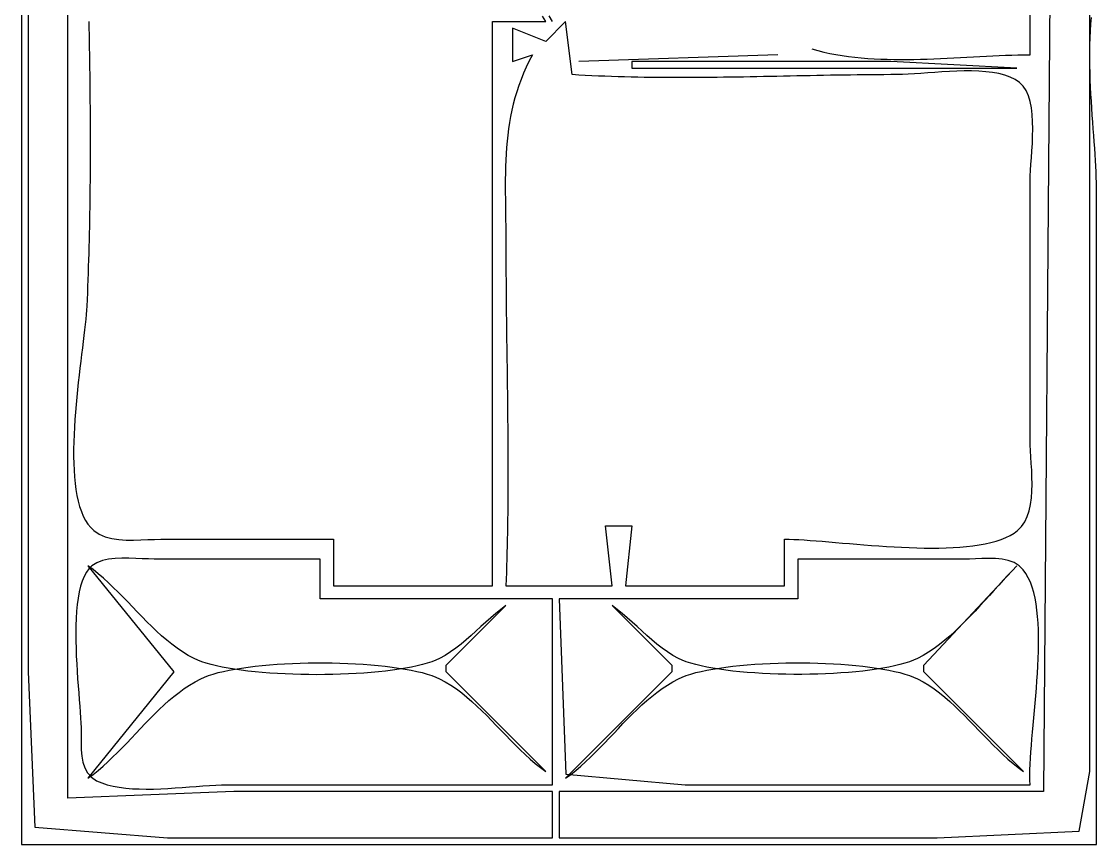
# Model space of a CAD drawing. Header units: metres. Extents: x 159 to 1083, y 118 to 729.
# Drawn here: x 159 to 321, y 118 to 242 of the extents above; entities that cross this region are included whole.
import ezdxf

# ---------------------------------------------------------------- set-up
doc = ezdxf.new("R2010")
doc.units = ezdxf.units.M

msp = doc.modelspace()

# ---------------------------------------------------------------- linework, layer by layer
for p, q in [((159, 454), (159, 118)), ((160, 453), (160, 207)), ((166, 125), (166, 451)), ((311, 237), (311, 277)), ((320, 154), (320, 255)), ((314, 252), (313, 126)), ((169.1422, 242.0163), (169.1616, 241.0162)), ((230, 157), (230, 242)), ((230, 242), (238, 242)), ((238, 242), (237.506, 242.8349)), ((241, 242), (238, 239)), ((239, 242), (238.5395, 242.8709)), ((242, 234), (241, 242)), ((320.0843, 240.5895), (320.1548, 241.6055)), ((320.1548, 241.6055), (320.2464, 242.6044)), ((169.1616, 241.0162), (169.1803, 240.0161)), ((169.1803, 240.0161), (169.1982, 239.016)), ((238, 239), (233, 241)), ((233, 241), (233, 236)), ((320.0334, 239.5587), (320.0843, 240.5895)), ((169.1982, 239.016), (169.2153, 238.016)), ((319.9847, 237.4617), (320.0006, 238.5153)), ((320.0006, 238.5153), (320.0334, 239.5587)), ((169.2153, 238.016), (169.2315, 237.0161)), ((169.2315, 237.0161), (169.2468, 236.0163)), ((233, 236), (236, 237)), ((236, 237), (235.5115, 236.0692)), ((273, 237), (243, 236)), ((278.0874, 237.8777), (278.9815, 237.6283)), ((278.9815, 237.6283), (279.8881, 237.4041)), ((279.8881, 237.4041), (280.8065, 237.204)), ((280.8065, 237.204), (281.7359, 237.0269)), ((281.7359, 237.0269), (282.6756, 236.8718)), ((282.6756, 236.8718), (283.6247, 236.7376)), ((283.6247, 236.7376), (284.5826, 236.6231)), ((284.5826, 236.6231), (285.5485, 236.5272)), ((285.5485, 236.5272), (286.5216, 236.4489)), ((298.4896, 236.4812), (299.4883, 236.5317)), ((299.4883, 236.5317), (300.4837, 236.5844)), ((300.4837, 236.5844), (301.4751, 236.6383)), ((301.4751, 236.6383), (302.4616, 236.6922)), ((302.4616, 236.6922), (303.4426, 236.7451)), ((303.4426, 236.7451), (304.4173, 236.7959)), ((304.4173, 236.7959), (305.3849, 236.8435)), ((305.3849, 236.8435), (306.3447, 236.8867)), ((306.3447, 236.8867), (307.2959, 236.9246)), ((307.2959, 236.9246), (308.2378, 236.9559)), ((308.2378, 236.9559), (309.1696, 236.9796)), ((309.1696, 236.9796), (310.0906, 236.9947)), ((310.0906, 236.9947), (311, 237)), ((319.9841, 236.4001), (319.9847, 237.4617)), ((169.2468, 236.0163), (169.2612, 235.0166)), ((169.2612, 235.0166), (169.2746, 234.0169)), ((235.0627, 235.1402), (234.6518, 234.2124)), ((235.5115, 236.0692), (235.0627, 235.1402)), ((251, 236), (251, 235)), ((290, 236), (251, 236)), ((251, 235), (309, 235)), ((286.5216, 236.4489), (287.5012, 236.3871)), ((287.5012, 236.3871), (288.4865, 236.3406)), ((288.4865, 236.3406), (289.4768, 236.3085)), ((289.4768, 236.3085), (290.4714, 236.2895)), ((309, 235), (290, 236)), ((290.4714, 236.2895), (291.4694, 236.2826)), ((291.4694, 236.2826), (292.4701, 236.2867)), ((292.4701, 236.2867), (293.4729, 236.3008)), ((293.4729, 236.3008), (294.4768, 236.3236)), ((294.4768, 236.3236), (295.4812, 236.3541)), ((295.4812, 236.3541), (296.4853, 236.3913)), ((296.4853, 236.3913), (297.4883, 236.434)), ((297.4883, 236.434), (298.4896, 236.4812)), ((319.9974, 235.3329), (319.9841, 236.4001)), ((320.0232, 234.2622), (319.9974, 235.3329)), ((169.2746, 234.0169), (169.2869, 233.0174)), ((234.2772, 233.2855), (233.9373, 232.3589)), ((234.6518, 234.2124), (234.2772, 233.2855)), ((242.9822, 233.9401), (242, 234)), ((243.9654, 233.8851), (242.9822, 233.9401)), ((244.9495, 233.8349), (243.9654, 233.8851)), ((245.9347, 233.7894), (244.9495, 233.8349)), ((246.9207, 233.7483), (245.9347, 233.7894)), ((247.9076, 233.7115), (246.9207, 233.7483)), ((248.8955, 233.6789), (247.9076, 233.7115)), ((249.8842, 233.6503), (248.8955, 233.6789)), ((250.8738, 233.6256), (249.8842, 233.6503)), ((251.8642, 233.6045), (250.8738, 233.6256)), ((252.8555, 233.587), (251.8642, 233.6045)), ((253.8476, 233.5729), (252.8555, 233.587)), ((254.8406, 233.562), (253.8476, 233.5729)), ((255.8343, 233.5541), (254.8406, 233.562)), ((256.8288, 233.5492), (255.8343, 233.5541)), ((257.824, 233.547), (256.8288, 233.5492)), ((258.82, 233.5474), (257.824, 233.547)), ((259.8168, 233.5503), (258.82, 233.5474)), ((260.8142, 233.5554), (259.8168, 233.5503)), ((261.8124, 233.5627), (260.8142, 233.5554)), ((262.8113, 233.5719), (261.8124, 233.5627)), ((263.8108, 233.583), (262.8113, 233.5719)), ((264.811, 233.5958), (263.8108, 233.583)), ((265.8119, 233.61), (264.811, 233.5958)), ((266.8133, 233.6256), (265.8119, 233.61)), ((267.8154, 233.6424), (266.8133, 233.6256)), ((268.8181, 233.6602), (267.8154, 233.6424)), ((269.8214, 233.6789), (268.8181, 233.6602)), ((270.8253, 233.6984), (269.8214, 233.6789)), ((271.8297, 233.7184), (270.8253, 233.6984)), ((272.8347, 233.7388), (271.8297, 233.7184)), ((273.8401, 233.7595), (272.8347, 233.7388)), ((274.8461, 233.7803), (273.8401, 233.7595)), ((275.8526, 233.8011), (274.8461, 233.7803)), ((276.8596, 233.8216), (275.8526, 233.8011)), ((277.8671, 233.8418), (276.8596, 233.8216)), ((278.875, 233.8614), (277.8671, 233.8418)), ((279.8833, 233.8804), (278.875, 233.8614)), ((280.8921, 233.8986), (279.8833, 233.8804)), ((281.9013, 233.9157), (280.8921, 233.8986)), ((282.9109, 233.9317), (281.9013, 233.9157)), ((283.9208, 233.9464), (282.9109, 233.9317)), ((284.9312, 233.9597), (283.9208, 233.9464)), ((285.9418, 233.9714), (284.9312, 233.9597)), ((286.9528, 233.9812), (285.9418, 233.9714)), ((287.9642, 233.9892), (286.9528, 233.9812)), ((288.9758, 233.9951), (287.9642, 233.9892)), ((289.9877, 233.9987), (288.9758, 233.9951)), ((291, 234), (289.9877, 233.9987)), ((291.776, 234.0144), (291, 234)), ((292.6297, 234.0537), (291.776, 234.0144)), ((293.5511, 234.1121), (292.6297, 234.0537)), ((294.5304, 234.1836), (293.5511, 234.1121)), ((295.5575, 234.2623), (294.5304, 234.1836)), ((296.6225, 234.3423), (295.5575, 234.2623)), ((297.7155, 234.4178), (296.6225, 234.3423)), ((298.8265, 234.4828), (297.7155, 234.4178)), ((299.9456, 234.5315), (298.8265, 234.4828)), ((301.063, 234.5579), (299.9456, 234.5315)), ((302.1685, 234.5561), (301.063, 234.5579)), ((303.2523, 234.5203), (302.1685, 234.5561)), ((304.3045, 234.4445), (303.2523, 234.5203)), ((305.3151, 234.3229), (304.3045, 234.4445)), ((306.2742, 234.1496), (305.3151, 234.3229)), ((307.1718, 233.9186), (306.2742, 234.1496)), ((307.998, 233.6241), (307.1718, 233.9186)), ((308.7429, 233.2601), (307.998, 233.6241)), ((320.0601, 233.1903), (320.0232, 234.2622)), ((169.2869, 233.0174), (169.2982, 232.0179)), ((169.2982, 232.0179), (169.3085, 231.0185)), ((233.9373, 232.3589), (233.6305, 231.4323)), ((309.3966, 232.8209), (308.7429, 233.2601)), ((309.9413, 232.277), (309.3966, 232.8209)), ((310.3832, 231.6058), (309.9413, 232.277)), ((320.1066, 232.1196), (320.0601, 233.1903)), ((320.1614, 231.0523), (320.1066, 232.1196)), ((169.3085, 231.0185), (169.3175, 230.0193)), ((233.3551, 230.5051), (233.1097, 229.5769)), ((233.6305, 231.4323), (233.3551, 230.5051)), ((310.7315, 230.8235), (310.3832, 231.6058)), ((310.9956, 229.9466), (310.7315, 230.8235)), ((320.2229, 229.9907), (320.1614, 231.0523)), ((169.3175, 230.0193), (169.3255, 229.0201)), ((169.3255, 229.0201), (169.3322, 228.0211)), ((232.8925, 228.6474), (232.7019, 227.7159)), ((233.1097, 229.5769), (232.8925, 228.6474)), ((311.1849, 228.9913), (310.9956, 229.9466)), ((311.3086, 227.9742), (311.1849, 228.9913)), ((320.2898, 228.937), (320.2229, 229.9907)), ((320.3607, 227.8936), (320.2898, 228.937)), ((169.3322, 228.0211), (169.3376, 227.0222)), ((169.3376, 227.0222), (169.3418, 226.0234)), ((232.7019, 227.7159), (232.5364, 226.7821)), ((311.3762, 226.9115), (311.3086, 227.9742)), ((311.3969, 225.8197), (311.3762, 226.9115)), ((320.434, 226.8627), (320.3607, 227.8936)), ((320.5085, 225.8466), (320.434, 226.8627)), ((169.3418, 226.0234), (169.3447, 225.0247)), ((232.3943, 225.8456), (232.274, 224.9058)), ((232.5364, 226.7821), (232.3943, 225.8456)), ((311.3802, 224.7151), (311.3969, 225.8197)), ((320.5826, 224.8475), (320.5085, 225.8466)), ((169.3447, 225.0247), (169.3462, 224.0261)), ((169.3462, 224.0261), (169.3464, 223.0277)), ((232.1738, 223.9624), (232.0922, 223.0148)), ((232.274, 224.9058), (232.1738, 223.9624)), ((311.2719, 222.533), (311.3355, 223.614)), ((311.3355, 223.614), (311.3802, 224.7151)), ((320.655, 223.8678), (320.5826, 224.8475)), ((320.7242, 222.9098), (320.655, 223.8678)), ((169.3451, 222.0294), (169.3423, 221.0313)), ((169.3464, 223.0277), (169.3451, 222.0294)), ((232.0276, 222.0626), (231.9784, 221.1054)), ((232.0922, 223.0148), (232.0276, 222.0626)), ((311.1989, 221.4882), (311.2719, 222.533)), ((320.7888, 221.9756), (320.7242, 222.9098)), ((320.8474, 221.0676), (320.7888, 221.9756)), ((169.3423, 221.0313), (169.338, 220.0333)), ((231.9784, 221.1054), (231.9428, 220.1428)), ((311.0622, 219.5732), (311.1259, 220.4962)), ((311.1259, 220.4962), (311.1989, 221.4882)), ((320.8985, 220.1881), (320.8474, 221.0676)), ((169.3322, 219.0354), (169.3248, 218.0377)), ((169.338, 220.0333), (169.3322, 219.0354)), ((231.9194, 219.1742), (231.9065, 218.1992)), ((231.9428, 220.1428), (231.9194, 219.1742)), ((311, 218), (311.0171, 218.7357)), ((311.0171, 218.7357), (311.0622, 219.5732)), ((320.9408, 219.3392), (320.8985, 220.1881)), ((320.9727, 218.5234), (320.9408, 219.3392)), ((169.3248, 218.0377), (169.3158, 217.0402)), ((231.9065, 218.1992), (231.9025, 217.2175)), ((231.9025, 217.2175), (231.9057, 216.2284)), ((311, 179), (311, 218)), ((320.9929, 217.7429), (320.9727, 218.5234)), ((321, 217), (320.9929, 217.7429)), ((169.3052, 216.0428), (169.2928, 215.0456)), ((169.3158, 217.0402), (169.3052, 216.0428)), ((231.9057, 216.2284), (231.9146, 215.2316)), ((321, 118), (321, 217)), ((169.2787, 214.0485), (169.2629, 213.0516)), ((169.2928, 215.0456), (169.2787, 214.0485)), ((231.9146, 215.2316), (231.9276, 214.2266)), ((231.9276, 214.2266), (231.943, 213.213)), ((169.2629, 213.0516), (169.2453, 212.0549)), ((231.943, 213.213), (231.9592, 212.1904)), ((169.2258, 211.0584), (169.2044, 210.0621)), ((169.2453, 212.0549), (169.2258, 211.0584)), ((231.9592, 212.1904), (231.9746, 211.1582)), ((231.9746, 211.1582), (231.9876, 210.116)), ((169.1811, 209.0659), (169.1559, 208.07)), ((169.2044, 210.0621), (169.1811, 209.0659)), ((231.9876, 210.116), (231.9966, 209.0634)), ((231.9966, 209.0634), (232, 208)), ((169.1559, 208.07), (169.1287, 207.0742)), ((232, 208), (232.0007, 207.0015)), ((160, 207), (160, 144)), ((169.0994, 206.0786), (169.0681, 205.0833)), ((169.1287, 207.0742), (169.0994, 206.0786)), ((232.0007, 207.0015), (232.003, 206.0028)), ((232.003, 206.0028), (232.0066, 205.0038)), ((169.0681, 205.0833), (169.0347, 204.0881)), ((232.0066, 205.0038), (232.0115, 204.0045)), ((168.9991, 203.0932), (168.9614, 202.0985)), ((169.0347, 204.0881), (168.9991, 203.0932)), ((232.0115, 204.0045), (232.0176, 203.0049)), ((232.0176, 203.0049), (232.0248, 202.005)), ((168.9214, 201.104), (168.8792, 200.1097)), ((168.9614, 202.0985), (168.9214, 201.104)), ((232.0248, 202.005), (232.0331, 201.0049)), ((232.0331, 201.0049), (232.0422, 200.0046)), ((168.8792, 200.1097), (168.8348, 199.1157)), ((232.0422, 200.0046), (232.0522, 199.004)), ((168.7479, 197.8607), (168.681, 197.1445)), ((168.7998, 198.519), (168.7479, 197.8607)), ((168.8348, 199.1157), (168.7998, 198.519)), ((232.0522, 199.004), (232.063, 198.0033)), ((232.063, 198.0033), (232.0743, 197.0024)), ((168.6006, 196.3742), (168.5086, 195.5536)), ((168.681, 197.1445), (168.6006, 196.3742)), ((232.0743, 197.0024), (232.0863, 196.0013)), ((168.4067, 194.6864), (168.2966, 193.7765)), ((168.5086, 195.5536), (168.4067, 194.6864)), ((232.0863, 196.0013), (232.0986, 195.0001)), ((232.0986, 195.0001), (232.1114, 193.9987)), ((168.1802, 192.8276), (168.0591, 191.8434)), ((168.2966, 193.7765), (168.1802, 192.8276)), ((232.1114, 193.9987), (232.1244, 192.9972)), ((232.1244, 192.9972), (232.1376, 191.9957)), ((168.0591, 191.8434), (167.9352, 190.8278)), ((232.1376, 191.9957), (232.1509, 190.994)), ((167.8101, 189.7846), (167.6856, 188.7174)), ((167.9352, 190.8278), (167.8101, 189.7846)), ((232.1509, 190.994), (232.1643, 189.9923)), ((232.1643, 189.9923), (232.1775, 188.9905)), ((167.6856, 188.7174), (167.5635, 187.6302)), ((232.1775, 188.9905), (232.1905, 187.9886)), ((232.1905, 187.9886), (232.2033, 186.9868)), ((167.4455, 186.5266), (167.3334, 185.4104)), ((167.5635, 187.6302), (167.4455, 186.5266)), ((232.2033, 186.9868), (232.2156, 185.9849)), ((167.3334, 185.4104), (167.2289, 184.2854)), ((232.2156, 185.9849), (232.2276, 184.9831)), ((232.2276, 184.9831), (232.2389, 183.9813)), ((167.1337, 183.1554), (167.0497, 182.0242)), ((167.2289, 184.2854), (167.1337, 183.1554)), ((232.2389, 183.9813), (232.2497, 182.9795)), ((167.0497, 182.0242), (166.9785, 180.8955)), ((232.2497, 182.9795), (232.2597, 181.9778)), ((232.2597, 181.9778), (232.2688, 180.9762)), ((166.9785, 180.8955), (166.922, 179.7732)), ((232.2688, 180.9762), (232.2771, 179.9746)), ((232.2771, 179.9746), (232.2843, 178.9732)), ((166.8818, 178.6609), (166.8598, 177.5625)), ((166.922, 179.7732), (166.8818, 178.6609)), ((232.2843, 178.9732), (232.2904, 177.9718)), ((311.0164, 178.2088), (311, 179)), ((311.0587, 177.3385), (311.0164, 178.2088)), ((166.8598, 177.5625), (166.8576, 176.4817)), ((232.2904, 177.9718), (232.2953, 176.9706)), ((232.2953, 176.9706), (232.2989, 175.9696)), ((311.1161, 176.4033), (311.0587, 177.3385)), ((166.8576, 176.4817), (166.877, 175.4224)), ((166.877, 175.4224), (166.9198, 174.3882)), ((232.2989, 175.9696), (232.3012, 174.9687)), ((232.3012, 174.9687), (232.302, 173.968)), ((311.1781, 175.4174), (311.1161, 176.4033)), ((311.2338, 174.3953), (311.1781, 175.4174)), ((166.9198, 174.3882), (166.9877, 173.383)), ((166.9877, 173.383), (167.0825, 172.4106)), ((232.302, 173.968), (232.3012, 172.9676)), ((311.2728, 173.3511), (311.2338, 174.3953)), ((311.2842, 172.2991), (311.2728, 173.3511)), ((167.0825, 172.4106), (167.2059, 171.4747)), ((232.2987, 171.9673), (232.2945, 170.9672)), ((232.3012, 172.9676), (232.2987, 171.9673)), ((311.2575, 171.2536), (311.2842, 172.2991)), ((167.2059, 171.4747), (167.3597, 170.5791)), ((167.3597, 170.5791), (167.5456, 169.7275)), ((232.2945, 170.9672), (232.2884, 169.9675)), ((311.0469, 169.2394), (311.182, 170.229)), ((311.182, 170.229), (311.2575, 171.2536)), ((167.5456, 169.7275), (167.7654, 168.9238)), ((167.7654, 168.9238), (168.0208, 168.1717)), ((232.2804, 168.9679), (232.2704, 167.9687)), ((232.2884, 169.9675), (232.2804, 168.9679)), ((310.8418, 168.2992), (311.0469, 169.2394)), ((168.0208, 168.1717), (168.3136, 167.475)), ((168.3136, 167.475), (168.6455, 166.8375)), ((232.2583, 166.9697), (232.2439, 165.9711)), ((232.2704, 167.9687), (232.2583, 166.9697)), ((310.1783, 166.6241), (310.5558, 167.4227)), ((310.5558, 167.4227), (310.8418, 168.2992)), ((168.6455, 166.8375), (169.0183, 166.263)), ((169.0183, 166.263), (169.4337, 165.7552)), ((169.4337, 165.7552), (169.8935, 165.3179)), ((169.8935, 165.3179), (170.7058, 164.7736)), ((232.2439, 165.9711), (232.2273, 164.9728)), ((248, 157), (247, 166)), ((247, 166), (251, 166)), ((251, 166), (250, 157)), ((308.5792, 164.9261), (309.1064, 165.3179)), ((309.1064, 165.3179), (309.6987, 165.9177)), ((309.6987, 165.9177), (310.1783, 166.6241)), ((170.7058, 164.7736), (171.62, 164.3791)), ((171.62, 164.3791), (172.6146, 164.1125)), ((172.6146, 164.1125), (173.6677, 163.952)), ((173.6677, 163.952), (174.7576, 163.876)), ((174.7576, 163.876), (175.8626, 163.8626)), ((175.8626, 163.8626), (176.9611, 163.8901)), ((176.9611, 163.8901), (178.0313, 163.9367)), ((178.0313, 163.9367), (179.0515, 163.9805)), ((179.0515, 163.9805), (180, 164)), ((180, 164), (206, 164)), ((206, 164), (206, 157)), ((232.2082, 163.9748), (232.1867, 162.9772)), ((232.2273, 164.9728), (232.2082, 163.9748)), ((274, 157), (274, 164)), ((274, 164), (274.6632, 163.992)), ((274.6632, 163.992), (275.3815, 163.9691)), ((275.3815, 163.9691), (276.1517, 163.9327)), ((276.1517, 163.9327), (276.9703, 163.8844)), ((276.9703, 163.8844), (277.8339, 163.8255)), ((277.8339, 163.8255), (278.7393, 163.7577)), ((278.7393, 163.7577), (279.6829, 163.6824)), ((279.6829, 163.6824), (280.6616, 163.6011)), ((305.0701, 163.4946), (305.8771, 163.7155)), ((305.8771, 163.7155), (306.635, 163.9676)), ((306.635, 163.9676), (307.3401, 164.2524)), ((307.3401, 164.2524), (307.9894, 164.5714)), ((307.9894, 164.5714), (308.5792, 164.9261)), ((232.1867, 162.9772), (232.1625, 161.98)), ((280.6616, 163.6011), (281.6717, 163.5153)), ((281.6717, 163.5153), (282.7102, 163.4264)), ((282.7102, 163.4264), (283.7734, 163.3359)), ((283.7734, 163.3359), (284.8582, 163.2455)), ((284.8582, 163.2455), (285.961, 163.1564)), ((285.961, 163.1564), (287.0786, 163.0703)), ((287.0786, 163.0703), (288.2076, 162.9885)), ((288.2076, 162.9885), (289.3446, 162.9127)), ((289.3446, 162.9127), (290.4862, 162.8442)), ((290.4862, 162.8442), (291.6291, 162.7846)), ((291.6291, 162.7846), (292.7699, 162.7354)), ((292.7699, 162.7354), (293.9053, 162.698)), ((293.9053, 162.698), (295.0318, 162.674)), ((295.0318, 162.674), (296.1461, 162.6648)), ((296.1461, 162.6648), (297.2448, 162.6719)), ((297.2448, 162.6719), (298.3246, 162.6968)), ((298.3246, 162.6968), (299.3821, 162.741)), ((299.3821, 162.741), (300.4139, 162.8059)), ((300.4139, 162.8059), (301.4167, 162.8932)), ((301.4167, 162.8932), (302.3871, 163.0042)), ((302.3871, 163.0042), (303.3217, 163.1404)), ((303.3217, 163.1404), (304.2171, 163.3034)), ((304.2171, 163.3034), (305.0701, 163.4946)), ((170.3458, 160.4382), (169.6033, 159.9722)), ((171.1945, 160.77), (170.3458, 160.4382)), ((172.1259, 160.9877), (171.1945, 160.77)), ((173.1168, 161.1113), (172.1259, 160.9877)), ((174.1437, 161.1608), (173.1168, 161.1113)), ((175.1832, 161.1563), (174.1437, 161.1608)), ((176.2119, 161.118), (175.1832, 161.1563)), ((177.2066, 161.0657), (176.2119, 161.118)), ((178.1437, 161.0197), (177.2066, 161.0657)), ((179, 161), (178.1437, 161.0197)), ((204, 161), (179, 161)), ((204, 155), (204, 161)), ((232.1357, 160.9831), (232.1062, 159.9867)), ((232.1625, 161.98), (232.1357, 160.9831)), ((276, 161), (276, 155)), ((301, 161), (276, 161)), ((301.8367, 161.0183), (301, 161)), ((302.759, 161.0586), (301.8367, 161.0183)), ((303.7397, 161.0978), (302.759, 161.0586)), ((304.7519, 161.1127), (303.7397, 161.0978)), ((305.7685, 161.0801), (304.7519, 161.1127)), ((306.7625, 160.9771), (305.7685, 161.0801)), ((307.7069, 160.7803), (306.7625, 160.9771)), ((308.5746, 160.4667), (307.7069, 160.7803)), ((309.3387, 160.0132), (308.5746, 160.4667)), ((168.7715, 159.0203), (168.4328, 158.4002)), ((169.1607, 159.5468), (168.7715, 159.0203)), ((169, 160), (181.9444, 144)), ((169.7983, 159.4116), (169, 160)), ((169.6033, 159.9722), (169.1607, 159.5468)), ((170.5786, 158.7879), (169.7983, 159.4116)), ((171.3431, 158.1334), (170.5786, 158.7879)), ((232.0737, 158.9907), (232.0384, 157.9951)), ((232.1062, 159.9867), (232.0737, 158.9907)), ((295, 145), (309, 160)), ((308.323, 159.31), (307.6417, 158.5929)), ((309, 160), (308.323, 159.31)), ((309.9722, 159.3966), (309.3387, 160.0132)), ((310.3721, 158.8301), (309.9722, 159.3966)), ((310.7272, 158.2016), (310.3721, 158.8301)), ((168.1416, 157.6941), (167.8952, 156.9094)), ((168.4328, 158.4002), (168.1416, 157.6941)), ((172.0941, 157.4523), (171.3431, 158.1334)), ((172.8339, 156.749), (172.0941, 157.4523)), ((232.0384, 157.9951), (232, 157)), ((306.9555, 157.853), (306.2637, 157.0948)), ((307.6417, 158.5929), (306.9555, 157.853)), ((311.0395, 157.5146), (310.7272, 158.2016)), ((311.3111, 156.7728), (311.0395, 157.5146)), ((167.6906, 156.0537), (167.525, 155.1346)), ((167.8952, 156.9094), (167.6906, 156.0537)), ((173.5646, 156.0278), (172.8339, 156.749)), ((174.2887, 155.2932), (173.5646, 156.0278)), ((206, 157), (230, 157)), ((232, 157), (248, 157)), ((250, 157), (274, 157)), ((304.8616, 155.5406), (304.1502, 154.7534)), ((305.566, 156.3225), (304.8616, 155.5406)), ((306.2637, 157.0948), (305.566, 156.3225)), ((311.5441, 155.9798), (311.3111, 156.7728)), ((311.7407, 155.1392), (311.5441, 155.9798)), ((167.3956, 154.1595), (167.2995, 153.1359)), ((167.525, 155.1346), (167.3956, 154.1595)), ((175.0084, 154.5494), (174.2887, 155.2932)), ((175.726, 153.8008), (175.0084, 154.5494)), ((239, 155), (204, 155)), ((223, 145), (232, 154)), ((232, 154), (231.2207, 153.4229)), ((239, 127), (239, 155)), ((276, 155), (240, 155)), ((240, 155), (241.0278, 128.6034)), ((248.7791, 153.4229), (248, 154)), ((248, 154), (257, 145)), ((303.431, 153.9653), (302.7036, 153.1806)), ((304.1502, 154.7534), (303.431, 153.9653)), ((311.903, 154.2546), (311.7407, 155.1392)), ((312.033, 153.3298), (311.903, 154.2546)), ((320, 129), (320, 154)), ((167.2995, 153.1359), (167.2338, 152.0714)), ((176.4437, 153.0517), (175.726, 153.8008)), ((177.1639, 152.3066), (176.4437, 153.0517)), ((177.8887, 151.5697), (177.1639, 152.3066)), ((230.458, 152.8087), (229.7077, 152.1658)), ((231.2207, 153.4229), (230.458, 152.8087)), ((249.5419, 152.8087), (248.7791, 153.4229)), ((250.2921, 152.1658), (249.5419, 152.8087)), ((301.9673, 152.4038), (301.2218, 151.6392)), ((302.7036, 153.1806), (301.9673, 152.4038)), ((312.1329, 152.3682), (312.033, 153.3298)), ((312.2047, 151.3735), (312.1329, 152.3682)), ((167.1957, 150.9734), (167.1822, 149.8496)), ((167.2338, 152.0714), (167.1957, 150.9734)), ((178.6205, 150.8455), (177.8887, 151.5697)), ((179.3616, 150.1382), (178.6205, 150.8455)), ((228.2284, 150.8278), (227.4912, 150.1497)), ((228.9659, 151.5026), (228.2284, 150.8278)), ((229.7077, 152.1658), (228.9659, 151.5026)), ((251.034, 151.5026), (250.2921, 152.1658)), ((251.7715, 150.8278), (251.034, 151.5026)), ((252.5087, 150.1497), (251.7715, 150.8278)), ((300.4663, 150.8912), (299.7004, 150.164)), ((301.2218, 151.6392), (300.4663, 150.8912)), ((312.2507, 150.3494), (312.2047, 151.3735)), ((167.1822, 149.8496), (167.1907, 148.7075)), ((180.1143, 149.4522), (179.3616, 150.1382)), ((180.8807, 148.7919), (180.1143, 149.4522)), ((226.7503, 149.4769), (226.0016, 148.818)), ((227.4912, 150.1497), (226.7503, 149.4769)), ((253.2496, 149.4769), (252.5087, 150.1497)), ((253.9983, 148.818), (253.2496, 149.4769)), ((298.9235, 149.4622), (298.135, 148.7901)), ((299.7004, 150.164), (298.9235, 149.4622)), ((312.2728, 149.2995), (312.2507, 150.3494)), ((312.2732, 148.2273), (312.2728, 149.2995)), ((167.1907, 148.7075), (167.2181, 147.5544)), ((167.2181, 147.5544), (167.2616, 146.3981)), ((181.6633, 148.1616), (180.8807, 148.7919)), ((182.4642, 147.5657), (181.6633, 148.1616)), ((183.2857, 147.0085), (182.4642, 147.5657)), ((224.4647, 147.5754), (223.6684, 147.0089)), ((225.2411, 148.1813), (224.4647, 147.5754)), ((226.0016, 148.818), (225.2411, 148.1813)), ((254.7588, 148.1813), (253.9983, 148.818)), ((255.5352, 147.5754), (254.7588, 148.1813)), ((256.3315, 147.0089), (255.5352, 147.5754)), ((296.5212, 147.5524), (295.6947, 146.9955)), ((297.3344, 148.152), (296.5212, 147.5524)), ((298.135, 148.7901), (297.3344, 148.152)), ((312.254, 147.1366), (312.2732, 148.2273)), ((167.2616, 146.3981), (167.3184, 145.2459)), ((184.1302, 146.4943), (183.2857, 147.0085)), ((185, 146.0277), (184.1302, 146.4943)), ((185.5492, 145.7777), (185, 146.0277)), ((222, 146.0277), (221.4507, 145.7778)), ((222.8482, 146.4901), (222, 146.0277)), ((223.6684, 147.0089), (222.8482, 146.4901)), ((257.1517, 146.4901), (256.3315, 147.0089)), ((258, 146.0277), (257.1517, 146.4901)), ((258.5537, 145.7761), (258, 146.0277)), ((294, 146.0277), (293.4463, 145.7759)), ((294.8545, 146.4858), (294, 146.0277)), ((295.6947, 146.9955), (294.8545, 146.4858)), ((312.1653, 144.9139), (312.2174, 146.0309)), ((312.2174, 146.0309), (312.254, 147.1366)), ((167.3184, 145.2459), (167.3856, 144.1055)), ((186.1672, 145.5412), (185.5492, 145.7777)), ((186.8503, 145.3182), (186.1672, 145.5412)), ((187.5945, 145.1088), (186.8503, 145.3182)), ((188.3961, 144.9129), (187.5945, 145.1088)), ((189.2512, 144.7305), (188.3961, 144.9129)), ((190.1561, 144.5616), (189.2512, 144.7305)), ((189.4268, 144.0905), (190.2899, 144.2723)), ((191.1068, 144.4062), (190.1561, 144.5616)), ((190.2899, 144.2723), (191.2029, 144.44)), ((192.0996, 144.2644), (191.1068, 144.4062)), ((191.2029, 144.44), (192.1619, 144.5938)), ((193.1306, 144.1361), (192.0996, 144.2644)), ((192.1619, 144.5938), (193.1629, 144.7336)), ((193.1629, 144.7336), (194.2017, 144.8594)), ((194.2017, 144.8594), (195.2746, 144.9712)), ((195.2746, 144.9712), (196.3774, 145.0691)), ((196.3774, 145.0691), (197.5061, 145.153)), ((197.5061, 145.153), (198.6569, 145.2229)), ((198.6569, 145.2229), (199.8256, 145.2788)), ((199.8256, 145.2788), (201.0082, 145.3207)), ((201.0082, 145.3207), (202.2009, 145.3487)), ((202.2009, 145.3487), (203.3996, 145.3627)), ((203.3996, 145.3627), (204.6002, 145.3627)), ((204.6002, 145.3627), (205.7989, 145.3487)), ((205.7989, 145.3487), (206.9916, 145.3207)), ((206.9916, 145.3207), (208.1743, 145.2788)), ((208.1743, 145.2788), (209.343, 145.2229)), ((209.343, 145.2229), (210.4937, 145.153)), ((210.4937, 145.153), (211.6225, 145.0691)), ((211.6225, 145.0691), (212.7253, 144.9712)), ((212.7253, 144.9712), (213.7981, 144.8594)), ((213.7981, 144.8594), (214.837, 144.7336)), ((214.8999, 144.265), (213.8688, 144.1366)), ((214.837, 144.7336), (215.8379, 144.5938)), ((215.8927, 144.4068), (214.8999, 144.265)), ((215.8379, 144.5938), (216.7969, 144.44)), ((216.8435, 144.5622), (215.8927, 144.4068)), ((216.7969, 144.44), (217.71, 144.2723)), ((217.7484, 144.731), (216.8435, 144.5622)), ((217.71, 144.2723), (218.5731, 144.0905)), ((218.6035, 144.9134), (217.7484, 144.731)), ((219.4052, 145.1092), (218.6035, 144.9134)), ((220.1495, 145.3186), (219.4052, 145.1092)), ((220.8326, 145.5415), (220.1495, 145.3186)), ((221.4507, 145.7778), (220.8326, 145.5415)), ((223, 144), (223, 145)), ((257, 145), (257, 144)), ((259.1773, 145.5385), (258.5537, 145.7761)), ((259.8668, 145.3149), (259.1773, 145.5385)), ((260.6182, 145.1052), (259.8668, 145.3149)), ((261.4275, 144.9096), (260.6182, 145.1052)), ((261.4268, 144.0905), (262.2899, 144.2723)), ((262.2907, 144.7278), (261.4275, 144.9096)), ((262.2899, 144.2723), (263.2029, 144.44)), ((263.2038, 144.5601), (262.2907, 144.7278)), ((263.2029, 144.44), (264.1619, 144.5938)), ((264.1628, 144.4063), (263.2038, 144.5601)), ((264.1619, 144.5938), (265.1629, 144.7336)), ((265.1637, 144.2665), (264.1628, 144.4063)), ((265.1629, 144.7336), (266.2017, 144.8594)), ((266.2026, 144.1407), (265.1637, 144.2665)), ((266.2017, 144.8594), (267.2746, 144.9712)), ((267.2746, 144.9712), (268.3774, 145.0691)), ((268.3774, 145.0691), (269.5061, 145.153)), ((269.5061, 145.153), (270.6569, 145.2229)), ((270.6569, 145.2229), (271.8256, 145.2788)), ((271.8256, 145.2788), (273.0082, 145.3207)), ((273.0082, 145.3207), (274.2009, 145.3487)), ((274.2009, 145.3487), (275.3996, 145.3627)), ((275.3996, 145.3627), (276.6002, 145.3627)), ((276.6002, 145.3627), (277.7989, 145.3487)), ((277.7989, 145.3487), (278.9916, 145.3207)), ((278.9916, 145.3207), (280.1743, 145.2788)), ((280.1743, 145.2788), (281.343, 145.2229)), ((281.343, 145.2229), (282.4937, 145.153)), ((282.4937, 145.153), (283.6225, 145.0691)), ((283.6225, 145.0691), (284.7253, 144.9712)), ((284.7253, 144.9712), (285.7981, 144.8594)), ((286.8366, 144.2659), (285.7977, 144.1401)), ((285.7981, 144.8594), (286.837, 144.7336)), ((287.8375, 144.4057), (286.8366, 144.2659)), ((286.837, 144.7336), (287.8379, 144.5938)), ((288.7965, 144.5595), (287.8375, 144.4057)), ((287.8379, 144.5938), (288.7969, 144.44)), ((289.7095, 144.7273), (288.7965, 144.5595)), ((288.7969, 144.44), (289.71, 144.2723)), ((290.5727, 144.909), (289.7095, 144.7273)), ((289.71, 144.2723), (290.5731, 144.0905)), ((291.3819, 145.1048), (290.5727, 144.909)), ((292.1332, 145.3145), (291.3819, 145.1048)), ((292.8227, 145.5382), (292.1332, 145.3145)), ((293.4463, 145.7759), (292.8227, 145.5382)), ((295, 144), (295, 145)), ((312.1, 143.7891), (312.1653, 144.9139)), ((160, 144), (161.0278, 120.6034)), ((167.3856, 144.1055), (167.4603, 142.9843)), ((167.4603, 142.9843), (167.5398, 141.8898)), ((181.9444, 144), (169, 128)), ((185.1534, 142.5199), (186, 142.9722)), ((186, 142.9722), (186.5535, 143.2238)), ((186.5535, 143.2238), (187.1769, 143.4614)), ((187.1769, 143.4614), (187.8663, 143.6851)), ((187.8663, 143.6851), (188.6176, 143.8948)), ((188.6176, 143.8948), (189.4268, 144.0905)), ((194.196, 144.0212), (193.1306, 144.1361)), ((195.2921, 143.9199), (194.196, 144.0212)), ((196.4149, 143.8322), (195.2921, 143.9199)), ((197.5606, 143.7579), (196.4149, 143.8322)), ((198.7255, 143.6971), (197.5606, 143.7579)), ((199.9056, 143.6499), (198.7255, 143.6971)), ((201.0973, 143.6161), (199.9056, 143.6499)), ((202.2965, 143.5959), (201.0973, 143.6161)), ((203.4997, 143.5892), (202.2965, 143.5959)), ((204.7028, 143.596), (203.4997, 143.5892)), ((205.902, 143.6163), (204.7028, 143.596)), ((207.0937, 143.6501), (205.902, 143.6163)), ((208.2739, 143.6974), (207.0937, 143.6501)), ((209.4387, 143.7583), (208.2739, 143.6974)), ((210.5845, 143.8326), (209.4387, 143.7583)), ((211.7073, 143.9204), (210.5845, 143.8326)), ((212.8034, 144.0218), (211.7073, 143.9204)), ((213.8688, 144.1366), (212.8034, 144.0218)), ((218.5731, 144.0905), (219.3823, 143.8948)), ((219.3823, 143.8948), (220.1336, 143.6851)), ((220.1336, 143.6851), (220.8229, 143.4614)), ((220.8229, 143.4614), (221.4464, 143.2238)), ((221.4464, 143.2238), (222, 142.9722)), ((222, 142.9722), (222.8696, 142.5055)), ((238, 129), (223, 144)), ((257, 144), (241, 128)), ((257.1534, 142.5199), (258, 142.9722)), ((258, 142.9722), (258.5535, 143.2238)), ((258.5535, 143.2238), (259.1769, 143.4614)), ((259.1769, 143.4614), (259.8663, 143.6851)), ((259.8663, 143.6851), (260.6176, 143.8948)), ((260.6176, 143.8948), (261.4268, 144.0905)), ((267.2754, 144.0289), (266.2026, 144.1407)), ((268.3782, 143.931), (267.2754, 144.0289)), ((269.5069, 143.8471), (268.3782, 143.931)), ((270.6575, 143.7771), (269.5069, 143.8471)), ((271.8262, 143.7212), (270.6575, 143.7771)), ((273.0088, 143.6792), (271.8262, 143.7212)), ((274.2014, 143.6512), (273.0088, 143.6792)), ((275.3999, 143.6372), (274.2014, 143.6512)), ((276.6005, 143.6371), (275.3999, 143.6372)), ((277.7991, 143.6511), (276.6005, 143.6371)), ((278.9916, 143.679), (277.7991, 143.6511)), ((280.1742, 143.7209), (278.9916, 143.679)), ((281.3429, 143.7768), (280.1742, 143.7209)), ((282.4935, 143.8466), (281.3429, 143.7768)), ((283.6222, 143.9305), (282.4935, 143.8466)), ((284.7249, 144.0283), (283.6222, 143.9305)), ((285.7977, 144.1401), (284.7249, 144.0283)), ((290.5731, 144.0905), (291.3823, 143.8948)), ((291.3823, 143.8948), (292.1336, 143.6851)), ((292.1336, 143.6851), (292.8229, 143.4614)), ((292.8229, 143.4614), (293.4464, 143.2238)), ((293.4464, 143.2238), (294, 142.9722)), ((294, 142.9722), (294.8696, 142.5055)), ((310, 129), (295, 144)), ((311.9379, 141.531), (312.0235, 142.6603)), ((312.0235, 142.6603), (312.1, 143.7891)), ((167.5398, 141.8898), (167.621, 140.8297)), ((182.7441, 140.9174), (183.5274, 141.4889)), ((183.5274, 141.4889), (184.3299, 142.0243)), ((184.3299, 142.0243), (185.1534, 142.5199)), ((222.8696, 142.5055), (223.7141, 141.9913)), ((223.7141, 141.9913), (224.5357, 141.4341)), ((224.5357, 141.4341), (225.3366, 140.8382)), ((254.7441, 140.9174), (255.5274, 141.4889)), ((255.5274, 141.4889), (256.3299, 142.0243)), ((256.3299, 142.0243), (257.1534, 142.5199)), ((294.8696, 142.5055), (295.7141, 141.9913)), ((295.7141, 141.9913), (296.5357, 141.4341)), ((296.5357, 141.4341), (297.3366, 140.8382)), ((311.8454, 140.4048), (311.9379, 141.531)), ((167.621, 140.8297), (167.7012, 139.8113)), ((167.7012, 139.8113), (167.7776, 138.8422)), ((180.4906, 139.022), (181.2276, 139.6803)), ((181.2276, 139.6803), (181.9781, 140.3133)), ((181.9781, 140.3133), (182.7441, 140.9174)), ((225.3366, 140.8382), (226.1191, 140.2079)), ((226.1191, 140.2079), (226.8856, 139.5476)), ((226.8856, 139.5476), (227.6382, 138.8616)), ((252.4906, 139.022), (253.2276, 139.6803)), ((253.2276, 139.6803), (253.9781, 140.3133)), ((253.9781, 140.3133), (254.7441, 140.9174)), ((297.3366, 140.8382), (298.1191, 140.2079)), ((298.1191, 140.2079), (298.8856, 139.5476)), ((298.8856, 139.5476), (299.6382, 138.8616)), ((311.748, 139.2854), (311.8454, 140.4048)), ((167.7776, 138.8422), (167.8471, 137.93)), ((167.8471, 137.93), (167.9071, 137.0822)), ((179.0497, 137.6439), (179.7652, 138.342)), ((179.7652, 138.342), (180.4906, 139.022)), ((227.6382, 138.8616), (228.3793, 138.1543)), ((228.3793, 138.1543), (229.1111, 137.4301)), ((251.0497, 137.6439), (251.7652, 138.342)), ((251.7652, 138.342), (252.4906, 139.022)), ((299.6382, 138.8616), (300.3793, 138.1543)), ((300.3793, 138.1543), (301.1111, 137.4301)), ((311.5472, 137.0816), (311.6479, 138.1765)), ((311.6479, 138.1765), (311.748, 139.2854)), ((167.9071, 137.0822), (167.9546, 136.3062)), ((167.9546, 136.3062), (167.9867, 135.6096)), ((176.9426, 135.4775), (177.6402, 136.2081)), ((177.6402, 136.2081), (178.342, 136.9314)), ((178.342, 136.9314), (179.0497, 137.6439)), ((229.1111, 137.4301), (229.836, 136.6932)), ((229.836, 136.6932), (230.5561, 135.9481)), ((248.9426, 135.4775), (249.6402, 136.2081)), ((249.6402, 136.2081), (250.342, 136.9314)), ((250.342, 136.9314), (251.0497, 137.6439)), ((301.1111, 137.4301), (301.836, 136.6932)), ((301.836, 136.6932), (302.5561, 135.9481)), ((311.4479, 136.0043), (311.5472, 137.0816)), ((167.9867, 135.6096), (168.0007, 135)), ((168.0007, 135), (167.9961, 134.1272)), ((175.5522, 134.0093), (176.2472, 134.7434)), ((176.2472, 134.7434), (176.9426, 135.4775)), ((230.5561, 135.9481), (231.2738, 135.1991)), ((231.2738, 135.1991), (231.9914, 134.4505)), ((247.5522, 134.0093), (248.2472, 134.7434)), ((248.2472, 134.7434), (248.9426, 135.4775)), ((302.5561, 135.9481), (303.2738, 135.1991)), ((303.2738, 135.1991), (303.9914, 134.4505)), ((311.2622, 133.9172), (311.3522, 134.9483)), ((311.3522, 134.9483), (311.4479, 136.0043)), ((167.9961, 134.1272), (167.9899, 133.2044)), ((167.9899, 133.2044), (168.0109, 132.2584)), ((174.1555, 132.5555), (174.8555, 133.2788)), ((174.8555, 133.2788), (175.5522, 134.0093)), ((231.9914, 134.4505), (232.7111, 133.7067)), ((232.7111, 133.7067), (233.4352, 132.972)), ((233.4352, 132.972), (234.166, 132.2509)), ((246.1555, 132.5555), (246.8555, 133.2788)), ((246.8555, 133.2788), (247.5522, 134.0093)), ((303.9914, 134.4505), (304.7111, 133.7067)), ((304.7111, 133.7067), (305.4352, 132.972)), ((305.4352, 132.972), (306.166, 132.2509)), ((311.1078, 131.9443), (311.18, 132.9147)), ((311.18, 132.9147), (311.2622, 133.9172)), ((168.0109, 132.2584), (168.0878, 131.3162)), ((168.0878, 131.3162), (168.2494, 130.4046)), ((172.7374, 131.1453), (173.45, 131.8432)), ((173.45, 131.8432), (174.1555, 132.5555)), ((234.166, 132.2509), (234.9057, 131.5476)), ((234.9057, 131.5476), (235.6567, 130.8665)), ((244.7374, 131.1453), (245.45, 131.8432)), ((245.45, 131.8432), (246.1555, 132.5555)), ((306.166, 132.2509), (306.9057, 131.5476)), ((306.9057, 131.5476), (307.6567, 130.8665)), ((311.0475, 131.0096), (311.1078, 131.9443)), ((168.2494, 130.4046), (168.5244, 129.5506)), ((170.5374, 129.1748), (171.283, 129.8075)), ((171.283, 129.8075), (172.0157, 130.4656)), ((172.0157, 130.4656), (172.7374, 131.1453)), ((235.6567, 130.8665), (236.4212, 130.2119)), ((236.4212, 130.2119), (237.2016, 129.5883)), ((242.5374, 129.1748), (243.283, 129.8075)), ((243.283, 129.8075), (244.0157, 130.4656)), ((244.0157, 130.4656), (244.7374, 131.1453)), ((307.6567, 130.8665), (308.4212, 130.2119)), ((308.4212, 130.2119), (309.2016, 129.5883)), ((310.9714, 129.2622), (311.0013, 130.1144)), ((311.0013, 130.1144), (311.0475, 131.0096)), ((168.5244, 129.5506), (168.9417, 128.7811)), ((168.9417, 128.7811), (169.5299, 128.123)), ((169, 128), (169.777, 128.5711)), ((169.5299, 128.123), (170.3179, 127.6033)), ((169.777, 128.5711), (170.5374, 129.1748)), ((237.2016, 129.5883), (238, 129)), ((241, 128), (241.777, 128.5711)), ((241.0278, 128.6034), (259, 127)), ((241.777, 128.5711), (242.5374, 129.1748)), ((309.2016, 129.5883), (310, 129)), ((310.9597, 128.4566), (310.9714, 129.2622)), ((310.9686, 127.7013), (310.9597, 128.4566)), ((318.3966, 120.0278), (320, 129)), ((170.3179, 127.6033), (171.0858, 127.2723)), ((171.0858, 127.2723), (171.9146, 127.0001)), ((171.9146, 127.0001), (172.7979, 126.7823)), ((172.7979, 126.7823), (173.7294, 126.6141)), ((173.7294, 126.6141), (174.7026, 126.4913)), ((174.7026, 126.4913), (175.7114, 126.4091)), ((175.7114, 126.4091), (176.7492, 126.3631)), ((176.7492, 126.3631), (177.8098, 126.3487)), ((177.8098, 126.3487), (178.8868, 126.3615)), ((178.8868, 126.3615), (179.9738, 126.397)), ((179.9738, 126.397), (181.0646, 126.4505)), ((181.0646, 126.4505), (182.1527, 126.5175)), ((182.1527, 126.5175), (183.2318, 126.5937)), ((183.2318, 126.5937), (184.2955, 126.6743)), ((184.2955, 126.6743), (185.3376, 126.755)), ((185.3376, 126.755), (186.3516, 126.8311)), ((186.3516, 126.8311), (187.3311, 126.8982)), ((187.3311, 126.8982), (188.27, 126.9517)), ((188.27, 126.9517), (189.1617, 126.9871)), ((189.1617, 126.9871), (190, 127)), ((190, 127), (239, 127)), ((259, 127), (311, 127)), ((311, 127), (310.9686, 127.7013)), ((191, 126), (166, 125)), ((239, 126), (191, 126)), ((239, 119), (239, 126)), ((313, 126), (240, 126)), ((240, 126), (240, 119)), ((161.0278, 120.6034), (181, 119)), ((297, 119), (318.3966, 120.0278)), ((181, 119), (239, 119)), ((240, 119), (297, 119)), ((159, 118), (321, 118))]:
    msp.add_line(p, q)

doc.saveas('drawing.dxf')
